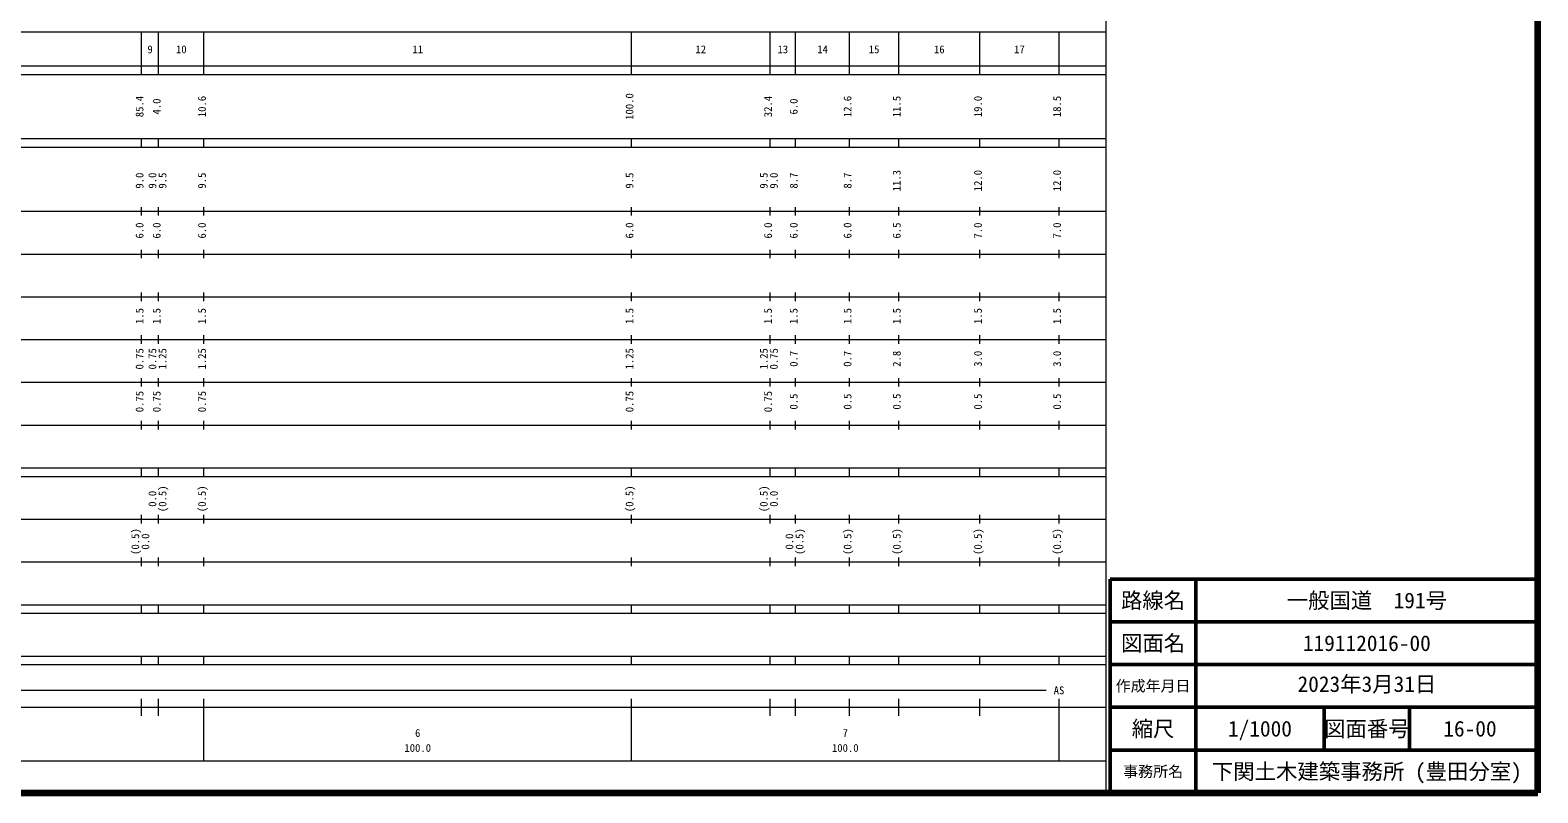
# Model space of a CAD drawing. Units: millimetres, scale not verified. Extents: x 40000 to 3743339, y -118363401 to 380000.
# Drawn here: x 327347 to 680000, y 20000 to 198357 of the extents above; entities that cross this region are included whole.
import ezdxf
from ezdxf.enums import TextEntityAlignment as Align

# ---------------------------------------------------------------- set-up
doc = ezdxf.new("R2010")
doc.units = ezdxf.units.MM
doc.header["$LTSCALE"] = 1000
for name, color, linetype, lineweight in [('M-TTL', 2, 'Continuous', 140), ('M-TTL-BAND', 7, 'Continuous', 13), ('M-TTL-FRAM', 2, 'Continuous', 50), ('M-TTL-LINE', 7, 'Continuous', 50), ('M-TTL-TXT', 7, 'Continuous', 50)]:
    doc.layers.add(name, color=color, linetype=linetype, lineweight=lineweight)
doc.styles.add('ＭＳ ゴシック', font='')
doc.styles.get('ＭＳ ゴシック').set_extended_font_data('MS Gothic')

msp = doc.modelspace()

# ---------------------------------------------------------------- linework, layer by layer
at = {"layer": 'M-TTL'}
for p, q in [((680000, 20000), (680000, 380000)), ((40000, 20000), (680000, 20000))]:
    msp.add_line(p, q, dxfattribs=at)
at = {"layer": 'M-TTL-BAND'}
for p, q in [((579000, 20000), (579000, 370000)), ((68000, 198000), (579000, 198000)), ((353400, 188000), (353400, 198000)), ((357400, 188000), (357400, 198000)), ((368000, 188000), (368000, 198000)), ((468000, 188000), (468000, 198000)), ((500400, 188000), (500400, 198000)), ((506400, 188000), (506400, 198000)), ((506400, 188000), (506400, 198000)), ((519000, 188000), (519000, 198000)), ((530500, 188000), (530500, 198000)), ((549500, 188000), (549500, 198000)), ((568000, 188000), (568000, 198000)), ((568000, 188000), (568000, 198000)), ((40000, 190000), (579000, 190000)), ((40000, 188000), (579000, 188000)), ((40000, 173000), (579000, 173000)), ((353400, 171000), (353400, 173000)), ((357400, 171000), (357400, 173000)), ((368000, 171000), (368000, 173000)), ((468000, 171000), (468000, 173000)), ((500400, 171000), (500400, 173000)), ((506400, 171000), (506400, 173000)), ((519000, 171000), (519000, 173000)), ((530500, 171000), (530500, 173000)), ((549500, 171000), (549500, 173000)), ((568000, 171000), (568000, 173000)), ((40000, 171000), (579000, 171000)), ((40000, 156000), (579000, 156000)), ((353400, 155000), (353400, 157000)), ((357400, 155000), (357400, 157000)), ((368000, 155000), (368000, 157000)), ((468000, 155000), (468000, 157000)), ((500400, 155000), (500400, 157000)), ((506400, 155000), (506400, 157000)), ((519000, 155000), (519000, 157000)), ((530500, 155000), (530500, 157000)), ((549500, 155000), (549500, 157000)), ((568000, 155000), (568000, 157000)), ((46000, 146000), (579000, 146000)), ((353400, 145000), (353400, 147000)), ((357400, 145000), (357400, 147000)), ((368000, 145000), (368000, 147000)), ((468000, 145000), (468000, 147000)), ((500400, 145000), (500400, 147000)), ((506400, 145000), (506400, 147000)), ((519000, 145000), (519000, 147000)), ((530500, 145000), (530500, 147000)), ((549500, 145000), (549500, 147000)), ((568000, 145000), (568000, 147000)), ((52000, 136000), (579000, 136000)), ((353400, 135000), (353400, 137000)), ((357400, 135000), (357400, 137000)), ((368000, 135000), (368000, 137000)), ((468000, 135000), (468000, 137000)), ((500400, 135000), (500400, 137000)), ((506400, 135000), (506400, 137000)), ((519000, 135000), (519000, 137000)), ((530500, 135000), (530500, 137000)), ((549500, 135000), (549500, 137000)), ((568000, 135000), (568000, 137000)), ((353400, 125000), (353400, 127000)), ((357400, 125000), (357400, 127000)), ((368000, 125000), (368000, 127000)), ((468000, 125000), (468000, 127000)), ((500400, 125000), (500400, 127000)), ((506400, 125000), (506400, 127000)), ((519000, 125000), (519000, 127000)), ((530500, 125000), (530500, 127000)), ((549500, 125000), (549500, 127000)), ((568000, 125000), (568000, 127000)), ((46000, 126000), (579000, 126000)), ((353400, 115000), (353400, 117000)), ((357400, 115000), (357400, 117000)), ((368000, 115000), (368000, 117000)), ((468000, 115000), (468000, 117000)), ((500400, 115000), (500400, 117000)), ((506400, 115000), (506400, 117000)), ((519000, 115000), (519000, 117000)), ((530500, 115000), (530500, 117000)), ((549500, 115000), (549500, 117000)), ((568000, 115000), (568000, 117000)), ((52000, 116000), (579000, 116000)), ((46000, 106000), (579000, 106000)), ((353400, 105000), (353400, 107000)), ((357400, 105000), (357400, 107000)), ((368000, 105000), (368000, 107000)), ((468000, 105000), (468000, 107000)), ((500400, 105000), (500400, 107000)), ((506400, 105000), (506400, 107000)), ((519000, 105000), (519000, 107000)), ((530500, 105000), (530500, 107000)), ((549500, 105000), (549500, 107000)), ((568000, 105000), (568000, 107000)), ((40000, 96000), (579000, 96000)), ((353400, 94000), (353400, 96000)), ((357400, 94000), (357400, 96000)), ((368000, 94000), (368000, 96000)), ((468000, 94000), (468000, 96000)), ((500400, 94000), (500400, 96000)), ((506400, 94000), (506400, 96000)), ((519000, 94000), (519000, 96000)), ((530500, 94000), (530500, 96000)), ((549500, 94000), (549500, 96000)), ((568000, 94000), (568000, 96000)), ((40000, 94000), (579000, 94000)), ((353400, 83000), (353400, 85000)), ((357400, 83000), (357400, 85000)), ((368000, 83000), (368000, 85000)), ((468000, 83000), (468000, 85000)), ((500400, 83000), (500400, 85000)), ((506400, 83000), (506400, 85000)), ((519000, 83000), (519000, 85000)), ((530500, 83000), (530500, 85000)), ((549500, 83000), (549500, 85000)), ((568000, 83000), (568000, 85000)), ((49000, 84000), (579000, 84000)), ((353400, 73000), (353400, 75000)), ((357400, 73000), (357400, 75000)), ((368000, 73000), (368000, 75000)), ((468000, 73000), (468000, 75000)), ((500400, 73000), (500400, 75000)), ((506400, 73000), (506400, 75000)), ((519000, 73000), (519000, 75000)), ((530500, 73000), (530500, 75000)), ((549500, 73000), (549500, 75000)), ((568000, 73000), (568000, 75000)), ((40000, 74000), (579000, 74000)), ((40000, 64000), (579000, 64000)), ((353400, 62000), (353400, 64000)), ((357400, 62000), (357400, 64000)), ((368000, 62000), (368000, 64000)), ((468000, 62000), (468000, 64000)), ((500400, 62000), (500400, 64000)), ((506400, 62000), (506400, 64000)), ((519000, 62000), (519000, 64000)), ((530500, 62000), (530500, 64000)), ((549500, 62000), (549500, 64000)), ((568000, 62000), (568000, 64000)), ((40000, 62000), (579000, 62000)), ((40000, 52000), (579000, 52000)), ((40000, 50000), (579000, 50000)), ((353400, 50000), (353400, 52000)), ((357400, 50000), (357400, 52000)), ((368000, 50000), (368000, 52000)), ((468000, 50000), (468000, 52000)), ((500400, 50000), (500400, 52000)), ((506400, 50000), (506400, 52000)), ((519000, 50000), (519000, 52000)), ((530500, 50000), (530500, 52000)), ((549500, 50000), (549500, 52000)), ((568000, 50000), (568000, 52000)), ((71000, 44000), (565000, 44000)), ((40000, 40000), (579000, 40000)), ((353400, 38000), (353400, 42000)), ((357400, 38000), (357400, 42000)), ((368000, 27500), (368000, 42000)), ((468000, 27500), (468000, 42000)), ((500400, 38000), (500400, 42000)), ((506400, 38000), (506400, 42000)), ((519000, 38000), (519000, 42000)), ((530500, 38000), (530500, 42000)), ((549500, 38000), (549500, 42000)), ((568000, 27500), (568000, 42000)), ((68000, 27500), (579000, 27500))]:
    msp.add_line(p, q, dxfattribs=at)
at = {"layer": 'M-TTL-FRAM'}
for p, q in [((680000, 70000), (580000, 70000)), ((580000, 70000), (580000, 20000))]:
    msp.add_line(p, q, dxfattribs=at)
at = {"layer": 'M-TTL-LINE'}
for p, q in [((600000, 70000), (600000, 20000)), ((680000, 60000), (580000, 60000)), ((680000, 50000), (580000, 50000)), ((680000, 40000), (580000, 40000)), ((630000, 40000), (630000, 30000)), ((650000, 40000), (650000, 30000)), ((680000, 30000), (580000, 30000))]:
    msp.add_line(p, q, dxfattribs=at)

# ---------------------------------------------------------------- texts
at = {"layer": 'M-TTL-BAND', "style": 'ＭＳ ゴシック'}
for s, p in [('9', (355400, 192405)), ('10', (362700, 192405)), ('11', (418000, 192405)), ('12', (484200, 192405)), ('13', (503400, 192405)), ('13', (503400, 192405)), ('14', (512700, 192405)), ('15', (524750, 192405)), ('16', (540000, 192405)), ('17', (558750, 192405)), ('AS', (568000, 42500)), ('AS', (568000, 42500)), ('6', (418000, 32523)), ('7', (518000, 32523)), ('100.0', (418000, 29033)), ('100.0', (518000, 29033))]:
    msp.add_text(s, height=1833, dxfattribs=at).set_placement(p, align=Align.BOTTOM_CENTER)
for s, p in [('100.0', (469000, 180500)), ('85.4', (354400, 180500)), ('4.0', (358400, 180500)), ('10.6', (369000, 180500)), ('32.4', (501400, 180500)), ('6.0', (507400, 180500)), ('12.6', (520000, 180500)), ('11.5', (531500, 180500)), ('19.0', (550500, 180500)), ('18.5', (569000, 180500)), ('9.0', (354400, 163174)), ('9.0', (357400, 163174)), ('9.5', (359770, 163174)), ('9.5', (369000, 163174)), ('9.5', (469000, 163174)), ('9.5', (500400, 163174)), ('9.0', (502770, 163174)), ('8.7', (507400, 163174)), ('8.7', (520000, 163174)), ('11.3', (531500, 163174)), ('12.0', (550500, 163174)), ('12.0', (569000, 163174)), ('6.0', (354400, 151500)), ('6.0', (358400, 151500)), ('6.0', (369000, 151500)), ('6.0', (469000, 151500)), ('6.0', (501400, 151500)), ('6.0', (507400, 151500)), ('6.0', (520000, 151500)), ('6.5', (531500, 151500)), ('7.0', (550500, 151500)), ('7.0', (569000, 151500)), ('1.5', (354400, 131500)), ('1.5', (358400, 131500)), ('1.5', (369000, 131500)), ('1.5', (469000, 131500)), ('1.5', (501400, 131500)), ('1.5', (507400, 131500)), ('1.5', (520000, 131500)), ('1.5', (531500, 131500)), ('1.5', (550500, 131500)), ('1.5', (569000, 131500)), ('0.75', (354400, 121500)), ('0.75', (357400, 121500)), ('1.25', (359770, 121500)), ('1.25', (369000, 121500)), ('1.25', (469000, 121500)), ('1.25', (500400, 121500)), ('0.75', (502770, 121500)), ('0.7', (507400, 121500)), ('0.7', (520000, 121500)), ('2.8', (531500, 121500)), ('3.0', (550500, 121500)), ('3.0', (569000, 121500)), ('0.75', (354400, 111500)), ('0.75', (358400, 111500)), ('0.75', (369000, 111500)), ('0.75', (469000, 111500)), ('0.75', (501400, 111500)), ('0.5', (507400, 111500)), ('0.5', (520000, 111500)), ('0.5', (531500, 111500)), ('0.5', (550500, 111500)), ('0.5', (569000, 111500)), ('0.0', (357400, 88764)), ('(0.5)', (359770, 88764)), ('(0.5)', (369000, 88764)), ('(0.5)', (469000, 88764)), ('(0.5)', (500400, 88764)), ('0.0', (502770, 88764)), ('(0.5)', (353400, 78764)), ('(0.5)', (508770, 78764)), ('(0.5)', (520000, 78764)), ('(0.5)', (531500, 78764)), ('(0.5)', (550500, 78764)), ('(0.5)', (569000, 78764)), ('0.0', (355770, 78764)), ('0.0', (506400, 78764))]:
    msp.add_text(s, height=1833, rotation=90, dxfattribs=at).set_placement(p, align=Align.BOTTOM_CENTER)
at = {"layer": 'M-TTL-TXT', "style": 'ＭＳ ゴシック'}
for s, height, p in [('路線名', 3666, (590000, 65000)), ('路線名', 3666, (590000, 65000)), ('一般国道\u3000191号', 3666, (640000, 65000)), ('図面名', 3666, (590000, 55000)), ('図面名', 3666, (590000, 55000)), ('119112016-00', 3666, (640000, 55000)), ('作成年月日', 2566, (590000, 45000)), ('作成年月日', 2566, (590000, 45000)), ('縮尺', 3666, (590000, 35000)), ('縮尺', 3666, (590000, 35000)), ('1/1000', 3666, (615000, 35000)), ('図面番号', 3666, (640000, 35000)), ('図面番号', 3666, (640000, 35000)), ('16-00', 3666, (664125, 35000)), ('事務所名', 2566, (590000, 25000)), ('事務所名', 2566, (590000, 25000)), ('下関土木建築事務所 (豊田分室)', 3666, (640000, 25000))]:
    msp.add_text(s, height=height, dxfattribs=at).set_placement(p, align=Align.MIDDLE_CENTER)
msp.add_text('2023年3月31日', height=3666, dxfattribs=at).set_placement((656250, 42500), align=Align.BOTTOM_RIGHT)

doc.saveas('drawing.dxf')
